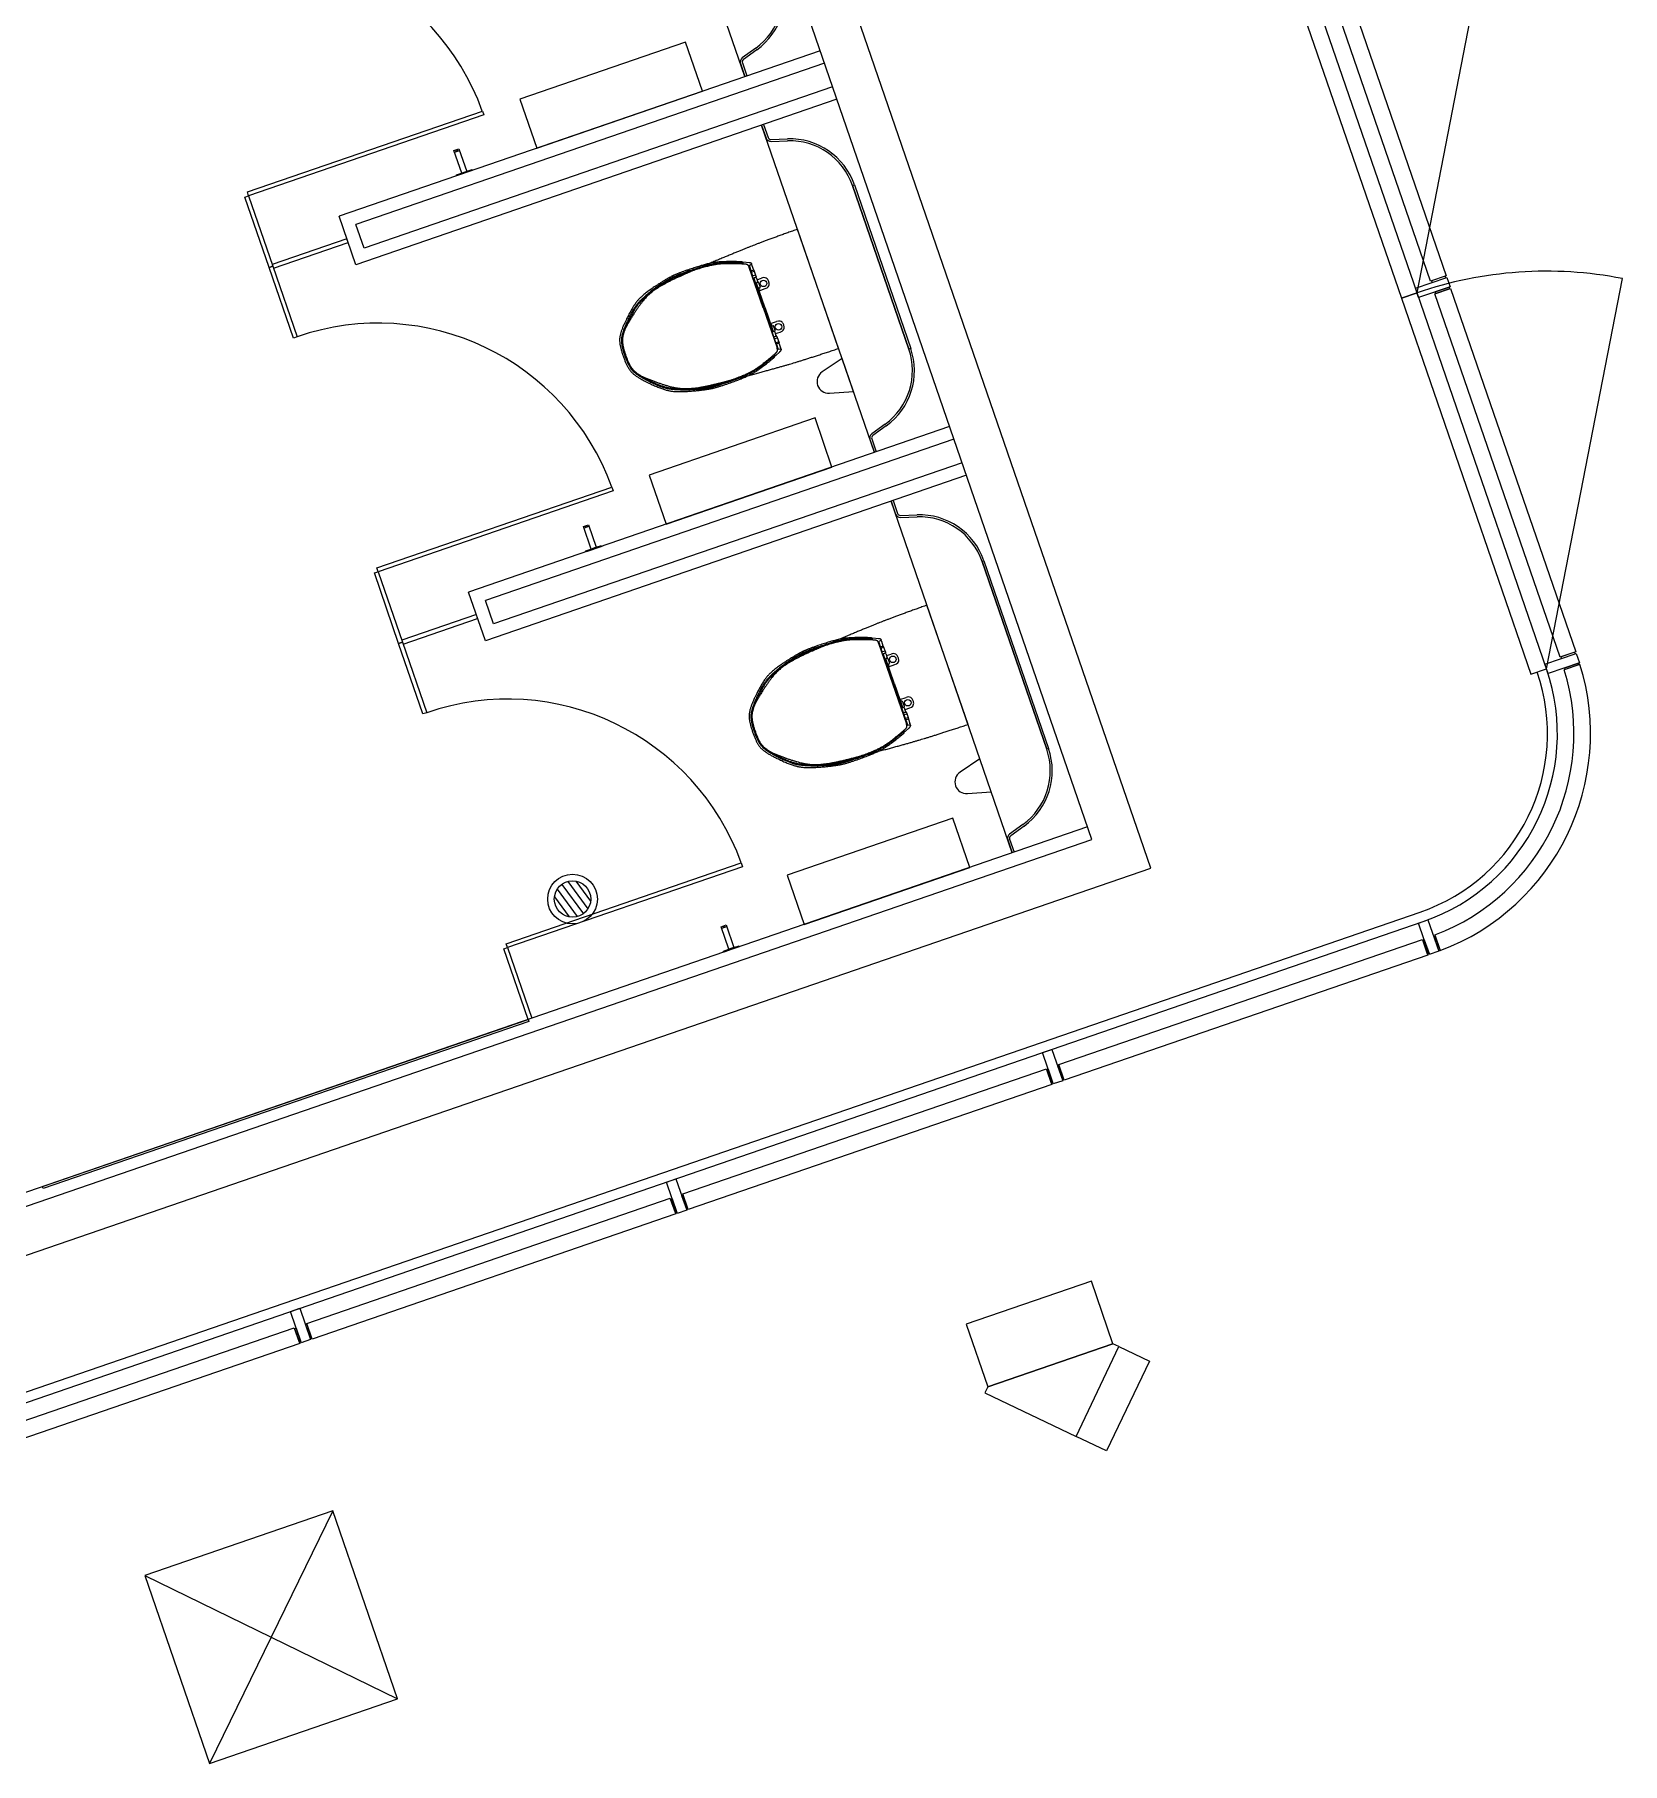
# Model space of a CAD drawing. Extents: x 809431 to 809707, y 818703 to 819368.
# Drawn here: x 809659.16 to 809663.95, y 818738.8 to 818744.02 of the extents above; entities that cross this region are included whole.
import ezdxf

# ---------------------------------------------------------------- set-up
doc = ezdxf.new("R2010")
doc.units = 0
for name, color, linetype in [('Floor Fin', 7, 'Continuous'), ('MAJ214__', 7, 'Continuous'), ('MAJ221__', 7, 'Continuous'), ('MAJ228__', 7, 'Continuous'), ('MAJ322__', 7, 'Continuous'), ('MAJ325__', 7, 'Continuous'), ('MAJ342__', 7, 'Continuous'), ('MAJ421__', 7, 'Continuous'), ('MAJ430_B', 7, 'Continuous'), ('MAJ740__', 7, 'Continuous')]:
    doc.layers.add(name, color=color, linetype=linetype)

msp = doc.modelspace()

# ---------------------------------------------------------------- linework, layer by layer
at = {"layer": 'Floor Fin'}
for p, q in [((809660.754, 818741.456), (809660.8194, 818741.3675)), ((809660.7723, 818741.4648), (809660.8332, 818741.3824)), ((809660.7964, 818741.4659), (809660.8413, 818741.4052)), ((809660.7321, 818741.4183), (809660.777, 818741.3576)), ((809660.7401, 818741.441), (809660.8011, 818741.3587))]:
    msp.add_line(p, q, dxfattribs=at)
for radius in [0.075, 0.055]:
    msp.add_circle((809660.7867, 818741.4117), radius, dxfattribs=at)
at = {"layer": 'MAJ214__'}
for points in [[(809662.4173, 818740.0695), (809662.3522, 818740.2586), (809661.9745, 818740.1285), (809662.0396, 818739.9394)], [(809662.4354, 818740.0609), (809662.4173, 818740.0695), (809662.0396, 818739.9394), (809662.031, 818739.9214), (809662.3063, 818739.7901)], [(809662.5275, 818740.017), (809662.3983, 818739.7462), (809662.3063, 818739.7901), (809662.4354, 818740.0609)]]:
    msp.add_lwpolyline(points, close=True, dxfattribs=at)
at = {"layer": 'MAJ221__'}
for p, q in [((809662.5314, 818741.5048), (809657.9214, 818754.8934)), ((809662.3535, 818741.5916), (809657.8346, 818754.7154)), ((809661.5469, 818743.9342), (809660.1333, 818743.4474)), ((809661.5713, 818743.8632), (809660.1578, 818743.3765)), ((809660.1578, 818743.3765), (809660.1333, 818743.4474)), ((809661.9376, 818742.7995), (809660.524, 818742.3128)), ((809661.962, 818742.7286), (809660.5484, 818742.2419)), ((809660.5484, 818742.2419), (809660.524, 818742.3128)), ((809657.4557, 818739.9052), (809662.3535, 818741.5916)), ((809657.3689, 818739.7272), (809662.5314, 818741.5048))]:
    msp.add_line(p, q, dxfattribs=at)
at = {"layer": 'MAJ228__'}
for p, q in [((809657.6708, 818739.4187), (809663.3439, 818741.3721)), ((809657.6806, 818739.3904), (809663.3537, 818741.3438))]:
    msp.add_line(p, q, dxfattribs=at)
for radius in [0.57, 0.6]:
    msp.add_arc((809663.1583, 818741.9111), radius, 289, 19, dxfattribs=at)
at = {"layer": 'MAJ322__'}
for p, q in [((809663.335, 818743.241), (809663.5639, 818744.419)), ((809663.7256, 818742.1064), (809663.9546, 818743.2844))]:
    msp.add_line(p, q, dxfattribs=at)
msp.add_arc((809663.7256, 818742.1064), 1.2, 79, 109, dxfattribs=at)
at = {"layer": 'MAJ325__'}
for points in [[(809663.335, 818743.241), (809662.9443, 818744.3757), (809662.897, 818744.3594), (809663.2877, 818743.2248)], [(809659.8094, 818743.5342), (809659.8055, 818743.5456), (809660.5147, 818743.7897), (809660.5186, 818743.7784)], [(809659.8713, 818743.3176), (809659.7981, 818743.5303), (809659.8094, 818743.5342), (809659.8827, 818743.3215)], [(809660.1058, 818743.4046), (809659.8807, 818743.3271), (809659.8846, 818743.3158), (809660.1097, 818743.3933)], [(809659.9446, 818743.1048), (809659.8713, 818743.3176), (809659.8827, 818743.3215), (809659.9559, 818743.1087)], [(809663.7256, 818742.1064), (809663.335, 818743.241), (809663.2877, 818743.2248), (809663.6784, 818742.0901)], [(809660.2001, 818742.3996), (809660.1962, 818742.4109), (809660.9054, 818742.6551), (809660.9093, 818742.6438)], [(809660.262, 818742.1829), (809660.1888, 818742.3957), (809660.2001, 818742.3996), (809660.2734, 818742.1868)], [(809660.4965, 818742.27), (809660.2714, 818742.1925), (809660.2753, 818742.1812), (809660.5004, 818742.2587)], [(809660.3353, 818741.9702), (809660.262, 818742.1829), (809660.2734, 818742.1868), (809660.3466, 818741.9741)], [(809660.5908, 818741.265), (809660.5869, 818741.2763), (809661.296, 818741.5205), (809661.2999, 818741.5091)], [(809660.6527, 818741.0483), (809660.5795, 818741.2611), (809660.5908, 818741.265), (809660.6641, 818741.0522)]]:
    msp.add_lwpolyline(points, close=True, dxfattribs=at)
for centre in [(809659.8094, 818743.5342), (809660.2001, 818742.3996), (809660.5908, 818741.265)]:
    msp.add_arc(centre, 0.75, 19.9167, 109, dxfattribs=at)
at = {"layer": 'MAJ342__'}
for p, q in [((809663.8264, 818742.12), (809663.7791, 818742.1037)), ((809663.3888, 818741.3033), (809663.405, 818741.256))]:
    msp.add_line(p, q, dxfattribs=at)
for points in [[(809663.0453, 818744.3893), (809663.423, 818743.2925), (809663.3757, 818743.2762), (809662.9981, 818744.373)], [(809663.4246, 818743.2878), (809663.4344, 818743.2594), (809663.3398, 818743.2269), (809663.3301, 818743.2552)], [(809663.4218, 818743.2868), (809663.4202, 818743.2915), (809663.3786, 818743.2772), (809663.3802, 818743.2725)], [(809663.436, 818743.2547), (809663.8137, 818742.1579), (809663.7664, 818742.1416), (809663.3887, 818743.2384)], [(809663.4316, 818743.2584), (809663.4332, 818743.2537), (809663.3916, 818743.2394), (809663.39, 818743.2441)], [(809663.8153, 818742.1532), (809663.8251, 818742.1248), (809663.7305, 818742.0922), (809663.7208, 818742.1206)], [(809663.8125, 818742.1522), (809663.8108, 818742.1569), (809663.7692, 818742.1426), (809663.7709, 818742.1379)], [(809663.8222, 818742.1238), (809663.8239, 818742.1191), (809663.7823, 818742.1048), (809663.7806, 818742.1095)], [(809663.4004, 818741.2541), (809663.372, 818741.2443), (809663.3395, 818741.3389), (809663.3679, 818741.3486)], [(809663.3994, 818741.2569), (809663.4042, 818741.2586), (809663.3898, 818741.3002), (809663.3851, 818741.2985)], [(809663.3673, 818741.2427), (809662.2705, 818740.865), (809662.2542, 818740.9123), (809663.351, 818741.29)], [(809663.3711, 818741.2472), (809663.3663, 818741.2455), (809663.352, 818741.2871), (809663.3567, 818741.2888)], [(809662.2658, 818740.8634), (809662.2374, 818740.8536), (809662.2049, 818740.9482), (809662.2332, 818740.958)], [(809662.2327, 818740.852), (809661.1359, 818740.4744), (809661.1196, 818740.5216), (809662.2164, 818740.8993)], [(809662.2364, 818740.8565), (809662.2317, 818740.8549), (809662.2174, 818740.8965), (809662.2221, 818740.8981)], [(809662.2648, 818740.8662), (809662.2695, 818740.8679), (809662.2552, 818740.9095), (809662.2505, 818740.9079)], [(809661.1312, 818740.4727), (809661.1028, 818740.463), (809661.0702, 818740.5575), (809661.0986, 818740.5673)], [(809661.1302, 818740.4756), (809661.1349, 818740.4772), (809661.1206, 818740.5188), (809661.1159, 818740.5172)], [(809661.0981, 818740.4613), (809660.0013, 818740.0837), (809659.985, 818740.131), (809661.0818, 818740.5086)], [(809661.1018, 818740.4658), (809661.0971, 818740.4642), (809661.0828, 818740.5058), (809661.0875, 818740.5074)], [(809659.9965, 818740.082), (809659.9682, 818740.0723), (809659.9356, 818740.1668), (809659.964, 818740.1766)], [(809659.9635, 818740.0707), (809658.8667, 818739.693), (809658.8504, 818739.7403), (809659.9472, 818740.1179)], [(809659.9672, 818740.0751), (809659.9625, 818740.0735), (809659.9481, 818740.1151), (809659.9529, 818740.1167)], [(809659.9956, 818740.0849), (809660.0003, 818740.0865), (809659.986, 818740.1281), (809659.9812, 818740.1265)]]:
    msp.add_lwpolyline(points, close=True, dxfattribs=at)
for radius, start, end in [(0.65, 290.7632, 17.2368), (0.7, 290.6372, 17.3628)]:
    msp.add_arc((809663.1583, 818741.9111), radius, start, end, dxfattribs=at)
at = {"layer": 'MAJ421__'}
for p, q in [((809661.5339, 818743.972), (809660.0825, 818743.4722)), ((809661.3393, 818743.9794), (809661.2988, 818743.95)), ((809661.3428, 818743.9746), (809661.3023, 818743.9452)), ((809661.2935, 818743.933), (809661.3069, 818743.8938)), ((809661.2991, 818743.935), (809661.3126, 818743.8958)), ((809661.5843, 818743.8254), (809660.133, 818743.3257)), ((809661.3574, 818743.7473), (809661.3709, 818743.7081)), ((809661.3631, 818743.7492), (809661.3766, 818743.7101)), ((809661.3854, 818743.704), (809661.4354, 818743.7058)), ((809661.3856, 818743.698), (809661.4356, 818743.6998)), ((809661.6317, 818743.565), (809661.8015, 818743.0717)), ((809661.6374, 818743.567), (809661.8072, 818743.0737)), ((809660.133, 818743.3257), (809660.0825, 818743.4722)), ((809661.9245, 818742.8374), (809660.4732, 818742.3376)), ((809661.73, 818742.8448), (809661.6895, 818742.8154)), ((809661.7335, 818742.84), (809661.693, 818742.8105)), ((809661.6841, 818742.7984), (809661.6976, 818742.7592)), ((809661.6898, 818742.8003), (809661.7033, 818742.7612)), ((809661.975, 818742.6908), (809660.5236, 818742.1911)), ((809661.7481, 818742.6127), (809661.7616, 818742.5735)), ((809661.7538, 818742.6146), (809661.7672, 818742.5755)), ((809661.7761, 818742.5694), (809661.8261, 818742.5711)), ((809661.7763, 818742.5634), (809661.8263, 818742.5651)), ((809662.0224, 818742.4304), (809662.2175, 818741.8638)), ((809662.028, 818742.4323), (809662.2231, 818741.8658)), ((809660.5236, 818742.1911), (809660.4732, 818742.3376)), ((809662.3405, 818741.6295), (809657.4427, 818739.943)), ((809662.1459, 818741.6369), (809662.1054, 818741.6075)), ((809662.1494, 818741.6321), (809662.1089, 818741.6026)), ((809662.1, 818741.5905), (809662.1135, 818741.5513)), ((809662.1057, 818741.5924), (809662.1192, 818741.5533))]:
    msp.add_line(p, q, dxfattribs=at)
for centre, radius, start, end in [((809661.2218, 818744.1412), 0.2, 306, 19), ((809661.2218, 818744.1412), 0.206, 306, 19), ((809661.3076, 818743.9379), 0.015, 126, 199), ((809661.3076, 818743.9379), 0.009, 126, 199), ((809661.3851, 818743.713), 0.015, 199, 272), ((809661.3851, 818743.713), 0.009, 199, 272), ((809661.4426, 818743.4999), 0.206, 19, 92), ((809661.4426, 818743.4999), 0.2, 19, 92), ((809661.6124, 818743.0066), 0.2, 306, 19), ((809661.6124, 818743.0066), 0.206, 306, 19), ((809661.6983, 818742.8033), 0.015, 126, 199), ((809661.6983, 818742.8033), 0.009, 126, 199), ((809661.7757, 818742.5784), 0.015, 199, 272), ((809661.7757, 818742.5784), 0.009, 199, 272), ((809661.8333, 818742.3653), 0.206, 19, 92), ((809661.8333, 818742.3653), 0.2, 19, 92), ((809662.0283, 818741.7987), 0.2, 306, 19), ((809662.0283, 818741.7987), 0.206, 306, 19), ((809662.1142, 818741.5954), 0.015, 126, 199), ((809662.1142, 818741.5954), 0.009, 126, 199)]:
    msp.add_arc(centre, radius, start, end, dxfattribs=at)
at = {"layer": 'MAJ430_B'}
for p, q in [((809660.0633, 818739.5656), (809659.6913, 818738.803)), ((809659.496, 818739.3703), (809660.2586, 818738.9983))]:
    msp.add_line(p, q, dxfattribs=at)
msp.add_lwpolyline([(809659.6913, 818738.803), (809660.2586, 818738.9983), (809660.0633, 818739.5656), (809659.496, 818739.3703)], close=True, dxfattribs=at)
at = {"layer": 'MAJ740__'}
for p, q in [((809661.3069, 818743.8938), (809660.7461, 818745.5225)), ((809661.6976, 818742.7592), (809661.3574, 818743.7473)), ((809660.4303, 818743.666), (809660.4455, 818743.6712)), ((809661.5895, 818743.0733), (809661.4655, 818743.4332)), ((809661.3195, 818743.3319), (809661.3024, 818743.3333)), ((809661.3274, 818743.3279), (809661.3201, 818743.3231)), ((809661.3621, 818743.196), (809661.3201, 818743.3177)), ((809661.3256, 818743.3079), (809661.3212, 818743.3207)), ((809661.3336, 818743.3096), (809661.3269, 818743.3073)), ((809661.3303, 818743.2928), (809661.3271, 818743.3021)), ((809661.3349, 818743.3058), (809661.3277, 818743.3034)), ((809661.3336, 818743.3096), (809661.3289, 818743.3232)), ((809661.3387, 818743.2946), (809661.3316, 818743.2921)), ((809661.3398, 818743.288), (809661.3333, 818743.2857)), ((809661.3334, 818743.2854), (809661.3639, 818743.1966)), ((809661.3407, 818743.289), (809661.334, 818743.2867)), ((809661.3413, 818743.2903), (809661.3348, 818743.309)), ((809661.3411, 818743.2874), (809661.3456, 818743.2743)), ((809661.3433, 818743.2808), (809661.3574, 818743.2857)), ((809661.3415, 818743.2713), (809661.3466, 818743.273)), ((809661.3667, 818743.1979), (809661.3416, 818743.2708)), ((809661.345, 818743.273), (809661.3422, 818743.2721)), ((809661.3469, 818743.2554), (809661.352, 818743.2572)), ((809661.3478, 818743.2724), (809661.3527, 818743.2584)), ((809661.3504, 818743.2529), (809661.348, 818743.2521)), ((809661.3494, 818743.2525), (809661.3483, 818743.2559)), ((809661.3502, 818743.2518), (809661.3483, 818743.2511)), ((809661.3496, 818743.2474), (809661.3683, 818743.2539)), ((809661.3504, 818743.2529), (809661.3505, 818743.2524)), ((809661.3619, 818743.1965), (809661.4038, 818743.0748)), ((809661.3943, 818743.1084), (809661.3637, 818743.1972)), ((809661.3667, 818743.1979), (809661.3918, 818743.1249)), ((809661.3837, 818743.1483), (809661.4025, 818743.1548)), ((809661.3869, 818743.1453), (809661.385, 818743.1446)), ((809661.3877, 818743.1445), (809661.3853, 818743.1437)), ((809661.3865, 818743.1404), (809661.3916, 818743.1421)), ((809661.3868, 818743.1442), (809661.3879, 818743.1409)), ((809661.3877, 818743.1445), (809661.3875, 818743.145)), ((809661.3921, 818743.1245), (809661.3971, 818743.1263)), ((809661.3977, 818743.1275), (809661.3929, 818743.1415)), ((809661.3958, 818743.1253), (809661.393, 818743.1243)), ((809661.4016, 818743.1116), (809661.3971, 818743.1247)), ((809661.3994, 818743.1181), (809661.4134, 818743.123)), ((809661.401, 818743.1103), (809661.3944, 818743.1081)), ((809661.4023, 818743.11), (809661.3956, 818743.1077)), ((809661.3964, 818743.1007), (809661.3996, 818743.0914)), ((809661.4042, 818743.1044), (809661.397, 818743.102)), ((809661.4081, 818743.0932), (809661.4009, 818743.0907)), ((809661.402, 818743.0859), (809661.4065, 818743.0731)), ((809661.4094, 818743.0895), (809661.4027, 818743.0872)), ((809661.4035, 818743.1094), (809661.41, 818743.0907)), ((809661.4158, 818743.0712), (809661.4071, 818743.0706)), ((809661.4094, 818743.0895), (809661.4141, 818743.0758)), ((809661.412, 818743.0632), (809661.3994, 818743.0515)), ((809661.6, 818743.0429), (809661.5399, 818743.0026)), ((809661.6341, 818742.9436), (809661.6, 818743.0429)), ((809661.562, 818742.9384), (809661.6341, 818742.9436)), ((809662.1135, 818741.5513), (809661.7481, 818742.6127)), ((809660.821, 818742.5314), (809660.8362, 818742.5366)), ((809661.9802, 818741.9386), (809661.8562, 818742.2986)), ((809661.7102, 818742.1973), (809661.6931, 818742.1987)), ((809661.7181, 818742.1932), (809661.7108, 818742.1885)), ((809661.7527, 818742.0614), (809661.7108, 818742.183)), ((809661.7163, 818742.1733), (809661.7119, 818742.1861)), ((809661.7242, 818742.175), (809661.7196, 818742.1886)), ((809661.7242, 818742.175), (809661.7175, 818742.1726)), ((809661.721, 818742.1581), (809661.7178, 818742.1675)), ((809661.7255, 818742.1712), (809661.7184, 818742.1687)), ((809661.7294, 818742.16), (809661.7222, 818742.1575)), ((809661.7305, 818742.1534), (809661.7239, 818742.1511)), ((809661.724, 818742.1508), (809661.7546, 818742.062)), ((809661.7313, 818742.1544), (809661.7247, 818742.1521)), ((809661.7319, 818742.1556), (809661.7255, 818742.1743)), ((809661.7318, 818742.1527), (809661.7363, 818742.1397)), ((809661.7322, 818742.1367), (809661.7372, 818742.1384)), ((809661.7573, 818742.0633), (809661.7322, 818742.1362)), ((809661.7357, 818742.1384), (809661.7329, 818742.1374)), ((809661.734, 818742.1462), (809661.7481, 818742.151)), ((809661.7385, 818742.1378), (809661.7433, 818742.1238)), ((809661.7376, 818742.1208), (809661.7427, 818742.1225)), ((809661.7411, 818742.1182), (809661.7387, 818742.1174)), ((809661.7401, 818742.1179), (809661.739, 818742.1212)), ((809661.7409, 818742.1172), (809661.739, 818742.1165)), ((809661.7403, 818742.1128), (809661.759, 818742.1193)), ((809661.7411, 818742.1182), (809661.7412, 818742.1178)), ((809661.7526, 818742.0619), (809661.7944, 818741.9402)), ((809661.785, 818741.9737), (809661.7544, 818742.0625)), ((809661.7573, 818742.0633), (809661.7825, 818741.9903)), ((809661.7744, 818742.0137), (809661.7931, 818742.0201)), ((809661.7776, 818742.0107), (809661.7757, 818742.01)), ((809661.7784, 818742.0099), (809661.776, 818742.0091)), ((809661.7771, 818742.0057), (809661.7823, 818742.0075)), ((809661.7774, 818742.0096), (809661.7786, 818742.0062)), ((809661.7784, 818742.0099), (809661.7782, 818742.0103)), ((809661.7827, 818741.9899), (809661.7878, 818741.9916)), ((809661.7884, 818741.9929), (809661.7836, 818742.0069)), ((809661.7865, 818741.9907), (809661.7837, 818741.9897)), ((809661.7917, 818741.9757), (809661.7851, 818741.9735)), ((809661.793, 818741.9754), (809661.7863, 818741.9731)), ((809661.7923, 818741.977), (809661.7878, 818741.9901)), ((809661.79, 818741.9835), (809661.8041, 818741.9884)), ((809661.7942, 818741.9748), (809661.8006, 818741.9561)), ((809661.7871, 818741.9661), (809661.7903, 818741.9567)), ((809661.7949, 818741.9698), (809661.7877, 818741.9673)), ((809661.8027, 818741.9285), (809661.7901, 818741.9169)), ((809661.7988, 818741.9586), (809661.7916, 818741.9561)), ((809661.7927, 818741.9513), (809661.7971, 818741.9385)), ((809661.8, 818741.9548), (809661.7933, 818741.9525)), ((809661.8064, 818741.9366), (809661.7978, 818741.9359)), ((809661.8, 818741.9548), (809661.8047, 818741.9412)), ((809662.016, 818741.8345), (809661.956, 818741.7942)), ((809662.0502, 818741.7352), (809662.016, 818741.8345)), ((809661.9781, 818741.73), (809662.0502, 818741.7352)), ((809661.2369, 818741.3235), (809661.2521, 818741.3287))]:
    msp.add_line(p, q, dxfattribs=at)
for points in [[(809660.6275, 818743.8259), (809660.6786, 818743.6775), (809661.1788, 818743.8497), (809661.1277, 818743.9982)], [(809660.4371, 818743.5943), (809660.4361, 818743.5972), (809660.4522, 818743.6027), (809660.4287, 818743.6708), (809660.4438, 818743.676), (809660.4673, 818743.6079), (809660.4834, 818743.6134), (809660.4843, 818743.6106)], [(809660.4438, 818743.676), (809660.4673, 818743.6079), (809660.4522, 818743.6027), (809660.4287, 818743.6708)], [(809660.436, 818743.668), (809660.4344, 818743.6727), (809660.4382, 818743.674), (809660.4398, 818743.6693)], [(809660.4371, 818743.5943), (809660.4361, 818743.5972), (809660.4834, 818743.6134), (809660.4843, 818743.6106)], [(809661.8015, 818743.0717), (809661.6317, 818743.565), (809661.6374, 818743.567), (809661.8072, 818743.0737)], [(809661.0182, 818742.6913), (809661.0693, 818742.5429), (809661.5695, 818742.7151), (809661.5184, 818742.8635)], [(809660.8277, 818742.4597), (809660.8268, 818742.4625), (809660.8428, 818742.4681), (809660.8194, 818742.5361), (809660.8345, 818742.5414), (809660.858, 818742.4733), (809660.874, 818742.4788), (809660.875, 818742.476)], [(809660.8345, 818742.5414), (809660.858, 818742.4733), (809660.8428, 818742.4681), (809660.8194, 818742.5361)], [(809660.8267, 818742.5334), (809660.8251, 818742.5381), (809660.8289, 818742.5394), (809660.8305, 818742.5347)], [(809660.8277, 818742.4597), (809660.8268, 818742.4625), (809660.874, 818742.4788), (809660.875, 818742.476)], [(809662.2174, 818741.8638), (809662.0224, 818742.4304), (809662.028, 818742.4323), (809662.2231, 818741.8658)], [(809661.4341, 818741.4834), (809661.4852, 818741.335), (809661.9854, 818741.5072), (809661.9343, 818741.6556)], [(809661.2437, 818741.2518), (809661.2427, 818741.2546), (809661.2588, 818741.2602), (809661.2353, 818741.3282), (809661.2504, 818741.3335), (809661.2739, 818741.2654), (809661.29, 818741.2709), (809661.2909, 818741.2681)], [(809661.2504, 818741.3335), (809661.2739, 818741.2654), (809661.2588, 818741.2602), (809661.2353, 818741.3282)], [(809661.2426, 818741.3255), (809661.241, 818741.3302), (809661.2448, 818741.3315), (809661.2464, 818741.3268)], [(809661.2437, 818741.2518), (809661.2427, 818741.2546), (809661.29, 818741.2709), (809661.2909, 818741.2681)], [(809660.6547, 818741.0426), (809659.1891, 818740.538), (809659.1872, 818740.5437), (809660.6527, 818741.0483)]]:
    msp.add_lwpolyline(points, close=True, dxfattribs=at)
for centre in [(809661.3629, 818743.2698), (809661.4079, 818743.1389), (809661.7535, 818742.1351), (809661.7986, 818742.0042)]:
    msp.add_circle(centre, 0.00989, dxfattribs=at)
for centre in [(809661.5595, 818742.9734), (809661.9756, 818741.765)]:
    msp.add_arc(centre, 0.0351, 123.8617, 274.1385, dxfattribs=at)
for points, degree in [([(809661.4655, 818743.4332), (809661.3732, 818743.4003), (809661.2819, 818743.3645), (809661.1916, 818743.3261)], 2), ([(809661.2947, 818743.335), (809661.2409, 818743.3367), (809661.1872, 818743.3285), (809661.1363, 818743.311)], 2), ([(809661.298, 818743.331), (809661.2439, 818743.333), (809661.1898, 818743.3249), (809661.1386, 818743.3073)], 2), ([(809661.307, 818743.3276), (809661.2502, 818743.3309), (809661.1933, 818743.323), (809661.1396, 818743.3045)], 2), ([(809661.3008, 818743.3318), (809661.2994, 818743.3338), (809661.2971, 818743.335), (809661.2947, 818743.335)], 2), ([(809661.298, 818743.331), (809661.2998, 818743.331), (809661.3014, 818743.3319), (809661.3024, 818743.3333)], 2), ([(809661.3273, 818743.3296), (809661.3249, 818743.3309), (809661.3222, 818743.3317), (809661.3195, 818743.3319)], 2), ([(809661.3274, 818743.3279), (809661.3279, 818743.3282), (809661.328, 818743.3288), (809661.3277, 818743.3292), (809661.3276, 818743.3294), (809661.3275, 818743.3295), (809661.3273, 818743.3296)], 3), ([(809661.1111, 818743.291), (809661.046, 818743.2619), (809660.9916, 818743.2131), (809660.9557, 818743.1514)], 2), ([(809661.1386, 818743.3073), (809661.1007, 818743.2942), (809661.0648, 818743.2758), (809661.0321, 818743.2526)], 2), ([(809661.1396, 818743.3045), (809661.1019, 818743.2915), (809661.0663, 818743.2732), (809661.0338, 818743.2502)], 2), ([(809661.1363, 818743.311), (809661.1051, 818743.3002), (809661.0752, 818743.2859), (809661.0474, 818743.2682)], 2), ([(809661.1916, 818743.3261), (809661.1647, 818743.3147), (809661.1379, 818743.303), (809661.1111, 818743.291)], 2), ([(809661.3201, 818743.3177), (809661.3182, 818743.3234), (809661.313, 818743.3273), (809661.307, 818743.3276)], 2), ([(809661.3212, 818743.3207), (809661.3209, 818743.3215), (809661.3206, 818743.3223), (809661.3201, 818743.3231)], 2), ([(809661.3256, 818743.3079), (809661.3258, 818743.3074), (809661.3263, 818743.3071), (809661.3269, 818743.3073)], 2), ([(809661.3289, 818743.3232), (809661.3284, 818743.3247), (809661.3277, 818743.3262), (809661.3269, 818743.3275)], 2), ([(809661.3277, 818743.3034), (809661.3272, 818743.3032), (809661.3269, 818743.3026), (809661.3271, 818743.3021), (809661.3271, 818743.3021), (809661.3271, 818743.3021), (809661.3271, 818743.3021)], 3), ([(809661.3303, 818743.2928), (809661.3305, 818743.2922), (809661.331, 818743.292), (809661.3316, 818743.2921)], 2), ([(809661.334, 818743.2867), (809661.3335, 818743.2865), (809661.3332, 818743.286), (809661.3334, 818743.2854)], 2), ([(809661.3348, 818743.309), (809661.3346, 818743.3095), (809661.3341, 818743.3098), (809661.3336, 818743.3096)], 2), ([(809661.3349, 818743.3058), (809661.3354, 818743.306), (809661.3356, 818743.3066), (809661.3355, 818743.3071)], 2), ([(809661.34, 818743.294), (809661.3398, 818743.2945), (809661.3392, 818743.2948), (809661.3387, 818743.2946)], 2), ([(809661.3411, 818743.2874), (809661.3409, 818743.2879), (809661.3403, 818743.2882), (809661.3398, 818743.288)], 2), ([(809661.3407, 818743.289), (809661.3412, 818743.2892), (809661.3414, 818743.2897), (809661.3413, 818743.2903)], 2), ([(809661.3683, 818743.2539), (809661.3771, 818743.2569), (809661.3818, 818743.2665), (809661.3788, 818743.2752), (809661.3757, 818743.284), (809661.3662, 818743.2887), (809661.3574, 818743.2857)], 3), ([(809661.0474, 818743.2682), (809661.0025, 818743.2399), (809660.9668, 818743.1992), (809660.9444, 818743.1511)], 2), ([(809661.0321, 818743.2526), (809660.9959, 818743.225), (809660.9672, 818743.1889), (809660.9485, 818743.1474)], 2), ([(809661.0339, 818743.2502), (809660.9981, 818743.223), (809660.9697, 818743.1872), (809660.9512, 818743.1462)], 2), ([(809661.3422, 818743.2721), (809661.3417, 818743.2719), (809661.3414, 818743.2713), (809661.3416, 818743.2708)], 2), ([(809661.345, 818743.273), (809661.3455, 818743.2732), (809661.3458, 818743.2738), (809661.3456, 818743.2743)], 2), ([(809661.3478, 818743.2724), (809661.3476, 818743.273), (809661.3471, 818743.2732), (809661.3466, 818743.273)], 2), ([(809661.3502, 818743.2518), (809661.3505, 818743.2519), (809661.3506, 818743.2521), (809661.3505, 818743.2524)], 2), ([(809661.352, 818743.2572), (809661.3526, 818743.2573), (809661.3528, 818743.2579), (809661.3527, 818743.2584)], 2), ([(809660.9444, 818743.1511), (809660.9297, 818743.1196), (809660.9279, 818743.0836), (809660.9394, 818743.0508)], 2), ([(809660.9485, 818743.1474), (809660.935, 818743.1173), (809660.9334, 818743.0832), (809660.9442, 818743.0521)], 2), ([(809660.9557, 818743.1514), (809660.9383, 818743.1216), (809660.9347, 818743.0857), (809660.946, 818743.053)], 2), ([(809660.9512, 818743.1462), (809660.938, 818743.1168), (809660.9365, 818743.0835), (809660.947, 818743.053)], 2), ([(809661.3875, 818743.145), (809661.3874, 818743.1452), (809661.3872, 818743.1454), (809661.3869, 818743.1453)], 2), ([(809661.3929, 818743.1415), (809661.3927, 818743.1421), (809661.3922, 818743.1423), (809661.3916, 818743.1421)], 2), ([(809661.3918, 818743.1249), (809661.392, 818743.1244), (809661.3925, 818743.1241), (809661.393, 818743.1243)], 2), ([(809661.3971, 818743.1247), (809661.3969, 818743.1252), (809661.3964, 818743.1255), (809661.3958, 818743.1253)], 2), ([(809661.3971, 818743.1263), (809661.3976, 818743.1264), (809661.3979, 818743.127), (809661.3977, 818743.1275)], 2), ([(809661.4134, 818743.123), (809661.4222, 818743.126), (809661.4268, 818743.1356), (809661.4238, 818743.1443), (809661.4208, 818743.1531), (809661.4112, 818743.1578), (809661.4025, 818743.1548)], 3), ([(809661.3077, 818742.989), (809661.4024, 818743.0143), (809661.4964, 818743.0424), (809661.5895, 818743.0733)], 2), ([(809661.3943, 818743.1084), (809661.3945, 818743.1078), (809661.3951, 818743.1076), (809661.3956, 818743.1077)], 2), ([(809661.397, 818743.102), (809661.3965, 818743.1018), (809661.3962, 818743.1012), (809661.3964, 818743.1007)], 2), ([(809661.3995, 818743.0588), (809661.404, 818743.0628), (809661.4057, 818743.0691), (809661.4038, 818743.0748)], 2), ([(809661.3996, 818743.0914), (809661.3998, 818743.0908), (809661.4004, 818743.0906), (809661.4009, 818743.0907), (809661.4009, 818743.0907), (809661.4009, 818743.0907), (809661.4009, 818743.0907)], 3), ([(809661.401, 818743.1103), (809661.4015, 818743.1105), (809661.4018, 818743.1111), (809661.4016, 818743.1116)], 2), ([(809661.4027, 818743.0872), (809661.4021, 818743.087), (809661.4019, 818743.0864), (809661.402, 818743.0859)], 2), ([(809661.4035, 818743.1094), (809661.4034, 818743.1099), (809661.4028, 818743.1102), (809661.4023, 818743.11)], 2), ([(809661.4042, 818743.1044), (809661.4047, 818743.1046), (809661.405, 818743.1052), (809661.4048, 818743.1057)], 2), ([(809661.4071, 818743.0706), (809661.407, 818743.0714), (809661.4068, 818743.0723), (809661.4065, 818743.0731)], 2), ([(809661.4093, 818743.0926), (809661.4091, 818743.0931), (809661.4086, 818743.0934), (809661.4081, 818743.0932)], 2), ([(809661.4094, 818743.0895), (809661.4099, 818743.0896), (809661.4101, 818743.0902), (809661.41, 818743.0907)], 2), ([(809661.412, 818743.0632), (809661.4141, 818743.065), (809661.4157, 818743.0673), (809661.4168, 818743.0699)], 2), ([(809661.4151, 818743.0712), (809661.415, 818743.0728), (809661.4146, 818743.0743), (809661.4141, 818743.0758)], 2), ([(809661.4168, 818743.0699), (809661.417, 818743.0704), (809661.4168, 818743.071), (809661.4163, 818743.0712), (809661.4161, 818743.0712), (809661.4159, 818743.0713), (809661.4158, 818743.0712)], 3), ([(809660.9394, 818743.0508), (809660.9506, 818743.0178), (809660.9741, 818742.9906), (809661.0051, 818742.9748)], 2), ([(809660.944, 818743.0526), (809660.9547, 818743.0215), (809660.9769, 818742.9956), (809661.0061, 818742.9802)], 2), ([(809660.946, 818743.053), (809660.9572, 818743.0204), (809660.9821, 818742.9942), (809661.0142, 818742.9814)], 2), ([(809660.9468, 818743.0536), (809660.9573, 818743.0231), (809660.979, 818742.9978), (809661.0074, 818742.9828)], 2), ([(809661.2533, 818742.974), (809661.3071, 818742.9926), (809661.3568, 818743.0214), (809661.3995, 818743.0588)], 2), ([(809661.2543, 818742.9712), (809661.3055, 818742.9889), (809661.3531, 818743.0158), (809661.3945, 818743.0507)], 2), ([(809661.2548, 818742.9669), (809661.3057, 818742.9844), (809661.353, 818743.0111), (809661.3944, 818743.0455)], 2), ([(809661.3944, 818743.0455), (809661.3963, 818743.047), (809661.3973, 818743.0494), (809661.3972, 818743.0518)], 2), ([(809661.3994, 818743.0515), (809661.3978, 818743.0521), (809661.3959, 818743.0518), (809661.3945, 818743.0507)], 2), ([(809661.0051, 818742.9748), (809661.0524, 818742.9506), (809661.1056, 818742.9406), (809661.1584, 818742.9458)], 2), ([(809661.0061, 818742.9802), (809661.0463, 818742.959), (809661.0912, 818742.9482), (809661.1367, 818742.9488)], 2), ([(809661.0074, 818742.9828), (809661.0473, 818742.9618), (809661.0917, 818742.9512), (809661.1367, 818742.9517)], 2), ([(809661.0142, 818742.9814), (809661.0805, 818742.955), (809661.1534, 818742.95), (809661.2227, 818742.9672)], 2), ([(809661.1366, 818742.9517), (809661.1764, 818742.9536), (809661.2157, 818742.9611), (809661.2533, 818742.9741)], 2), ([(809661.1367, 818742.9488), (809661.1768, 818742.9506), (809661.2164, 818742.9582), (809661.2543, 818742.9713)], 2), ([(809661.1584, 818742.9458), (809661.1912, 818742.9491), (809661.2236, 818742.9562), (809661.2548, 818742.9669)], 2), ([(809661.2227, 818742.9672), (809661.2511, 818742.9742), (809661.2794, 818742.9815), (809661.3077, 818742.989)], 2), ([(809661.8562, 818742.2986), (809661.7639, 818742.2656), (809661.6725, 818742.2299), (809661.5823, 818742.1915)], 2), ([(809661.5823, 818742.1915), (809661.5554, 818742.18), (809661.5286, 818742.1683), (809661.5018, 818742.1564)], 2), ([(809661.6853, 818742.2004), (809661.6316, 818742.202), (809661.5779, 818742.1939), (809661.527, 818742.1764)], 2), ([(809661.6887, 818742.1964), (809661.6345, 818742.1983), (809661.5805, 818742.1903), (809661.5293, 818742.1727)], 2), ([(809661.6976, 818742.193), (809661.6409, 818742.1962), (809661.584, 818742.1884), (809661.5302, 818742.1699)], 2), ([(809661.6915, 818742.1972), (809661.6901, 818742.1991), (809661.6878, 818742.2003), (809661.6853, 818742.2004)], 2), ([(809661.6887, 818742.1964), (809661.6905, 818742.1964), (809661.6921, 818742.1972), (809661.6931, 818742.1987)], 2), ([(809661.7108, 818742.183), (809661.7089, 818742.1887), (809661.7037, 818742.1927), (809661.6976, 818742.193)], 2), ([(809661.718, 818742.195), (809661.7156, 818742.1963), (809661.7129, 818742.1971), (809661.7102, 818742.1973)], 2), ([(809661.7119, 818742.1861), (809661.7116, 818742.1869), (809661.7112, 818742.1877), (809661.7108, 818742.1885)], 2), ([(809661.7196, 818742.1886), (809661.7191, 818742.1901), (809661.7184, 818742.1916), (809661.7176, 818742.1929)], 2), ([(809661.7181, 818742.1932), (809661.7185, 818742.1935), (809661.7187, 818742.1941), (809661.7184, 818742.1946), (809661.7183, 818742.1948), (809661.7182, 818742.1949), (809661.718, 818742.195)], 3), ([(809661.438, 818742.1336), (809661.3932, 818742.1052), (809661.3575, 818742.0646), (809661.3351, 818742.0165)], 2), ([(809661.5018, 818742.1564), (809661.4367, 818742.1273), (809661.3823, 818742.0784), (809661.3463, 818742.0168)], 2), ([(809661.5293, 818742.1727), (809661.4914, 818742.1596), (809661.4555, 818742.1412), (809661.4228, 818742.118)], 2), ([(809661.5303, 818742.1698), (809661.4926, 818742.1569), (809661.457, 818742.1386), (809661.4245, 818742.1156)], 2), ([(809661.527, 818742.1764), (809661.4958, 818742.1656), (809661.4659, 818742.1513), (809661.438, 818742.1336)], 2), ([(809661.7163, 818742.1733), (809661.7165, 818742.1727), (809661.717, 818742.1725), (809661.7175, 818742.1726)], 2), ([(809661.7184, 818742.1687), (809661.7179, 818742.1686), (809661.7176, 818742.168), (809661.7178, 818742.1675), (809661.7178, 818742.1675), (809661.7178, 818742.1675), (809661.7178, 818742.1675)], 3), ([(809661.721, 818742.1581), (809661.7212, 818742.1576), (809661.7217, 818742.1573), (809661.7222, 818742.1575)], 2), ([(809661.7247, 818742.1521), (809661.7241, 818742.1519), (809661.7239, 818742.1513), (809661.724, 818742.1508)], 2), ([(809661.7255, 818742.1743), (809661.7253, 818742.1749), (809661.7248, 818742.1751), (809661.7242, 818742.175)], 2), ([(809661.7255, 818742.1712), (809661.7261, 818742.1714), (809661.7263, 818742.172), (809661.7261, 818742.1725)], 2), ([(809661.7307, 818742.1594), (809661.7305, 818742.1599), (809661.7299, 818742.1602), (809661.7294, 818742.16)], 2), ([(809661.7318, 818742.1527), (809661.7316, 818742.1533), (809661.731, 818742.1535), (809661.7305, 818742.1534)], 2), ([(809661.7313, 818742.1544), (809661.7318, 818742.1546), (809661.7321, 818742.1551), (809661.7319, 818742.1556)], 2), ([(809661.7329, 818742.1374), (809661.7323, 818742.1373), (809661.7321, 818742.1367), (809661.7322, 818742.1362)], 2), ([(809661.7357, 818742.1384), (809661.7362, 818742.1386), (809661.7364, 818742.1391), (809661.7363, 818742.1397)], 2), ([(809661.7385, 818742.1378), (809661.7383, 818742.1383), (809661.7378, 818742.1386), (809661.7372, 818742.1384)], 2), ([(809661.759, 818742.1193), (809661.7678, 818742.1223), (809661.7725, 818742.1318), (809661.7694, 818742.1406), (809661.7664, 818742.1494), (809661.7568, 818742.1541), (809661.7481, 818742.151)], 3), ([(809661.4228, 818742.118), (809661.3866, 818742.0904), (809661.3578, 818742.0543), (809661.3392, 818742.0128)], 2), ([(809661.4246, 818742.1156), (809661.3888, 818742.0884), (809661.3603, 818742.0526), (809661.3419, 818742.0116)], 2), ([(809661.7409, 818742.1172), (809661.7412, 818742.1172), (809661.7413, 818742.1175), (809661.7412, 818742.1178)], 2), ([(809661.7427, 818742.1225), (809661.7432, 818742.1227), (809661.7435, 818742.1233), (809661.7433, 818742.1238)], 2), ([(809661.3351, 818742.0165), (809661.3204, 818741.9849), (809661.3186, 818741.9489), (809661.3301, 818741.9161)], 2), ([(809661.3392, 818742.0128), (809661.3257, 818741.9827), (809661.3241, 818741.9486), (809661.3348, 818741.9175)], 2), ([(809661.3463, 818742.0168), (809661.3289, 818741.987), (809661.3254, 818741.951), (809661.3366, 818741.9184)], 2), ([(809661.3419, 818742.0116), (809661.3287, 818741.9822), (809661.3272, 818741.9489), (809661.3376, 818741.9184)], 2), ([(809661.7782, 818742.0103), (809661.7781, 818742.0106), (809661.7778, 818742.0107), (809661.7776, 818742.0107)], 2), ([(809661.7836, 818742.0069), (809661.7834, 818742.0074), (809661.7828, 818742.0077), (809661.7823, 818742.0075)], 2), ([(809661.7825, 818741.9903), (809661.7826, 818741.9898), (809661.7832, 818741.9895), (809661.7837, 818741.9897)], 2), ([(809661.785, 818741.9737), (809661.7852, 818741.9732), (809661.7858, 818741.9729), (809661.7863, 818741.9731)], 2), ([(809661.7878, 818741.9901), (809661.7876, 818741.9906), (809661.787, 818741.9908), (809661.7865, 818741.9907)], 2), ([(809661.7878, 818741.9916), (809661.7883, 818741.9918), (809661.7886, 818741.9924), (809661.7884, 818741.9929)], 2), ([(809661.7917, 818741.9757), (809661.7922, 818741.9759), (809661.7925, 818741.9765), (809661.7923, 818741.977)], 2), ([(809661.7942, 818741.9748), (809661.794, 818741.9753), (809661.7935, 818741.9756), (809661.793, 818741.9754)], 2), ([(809661.8041, 818741.9884), (809661.8129, 818741.9914), (809661.8175, 818742.0009), (809661.8145, 818742.0097), (809661.8115, 818742.0185), (809661.8019, 818742.0232), (809661.7931, 818742.0201)], 3), ([(809661.644, 818741.8394), (809661.6978, 818741.8579), (809661.7474, 818741.8867), (809661.7902, 818741.9242)], 2), ([(809661.6984, 818741.8544), (809661.7931, 818741.8797), (809661.8871, 818741.9078), (809661.9802, 818741.9386)], 2), ([(809661.7877, 818741.9673), (809661.7872, 818741.9672), (809661.7869, 818741.9666), (809661.7871, 818741.9661)], 2), ([(809661.7902, 818741.9242), (809661.7947, 818741.9282), (809661.7964, 818741.9345), (809661.7944, 818741.9402)], 2), ([(809661.7903, 818741.9567), (809661.7905, 818741.9562), (809661.7911, 818741.9559), (809661.7916, 818741.9561), (809661.7916, 818741.9561), (809661.7916, 818741.9561), (809661.7916, 818741.9561)], 3), ([(809661.7933, 818741.9525), (809661.7928, 818741.9524), (809661.7925, 818741.9518), (809661.7927, 818741.9513)], 2), ([(809661.7949, 818741.9698), (809661.7954, 818741.97), (809661.7957, 818741.9705), (809661.7955, 818741.9711)], 2), ([(809661.7978, 818741.9359), (809661.7976, 818741.9368), (809661.7974, 818741.9377), (809661.7971, 818741.9385)], 2), ([(809661.8, 818741.958), (809661.7998, 818741.9585), (809661.7993, 818741.9588), (809661.7988, 818741.9586)], 2), ([(809661.8, 818741.9548), (809661.8006, 818741.955), (809661.8008, 818741.9556), (809661.8006, 818741.9561)], 2), ([(809661.8027, 818741.9285), (809661.8047, 818741.9304), (809661.8064, 818741.9327), (809661.8075, 818741.9352)], 2), ([(809661.8058, 818741.9366), (809661.8056, 818741.9382), (809661.8053, 818741.9397), (809661.8047, 818741.9412)], 2), ([(809661.8075, 818741.9352), (809661.8077, 818741.9357), (809661.8074, 818741.9363), (809661.8069, 818741.9365), (809661.8068, 818741.9366), (809661.8066, 818741.9366), (809661.8064, 818741.9366)], 3), ([(809661.3301, 818741.9161), (809661.3413, 818741.8832), (809661.3648, 818741.856), (809661.3958, 818741.8401)], 2), ([(809661.3346, 818741.918), (809661.3454, 818741.8868), (809661.3676, 818741.8609), (809661.3967, 818741.8456)], 2), ([(809661.3366, 818741.9184), (809661.3479, 818741.8857), (809661.3728, 818741.8596), (809661.4049, 818741.8468)], 2), ([(809661.3375, 818741.919), (809661.3479, 818741.8885), (809661.3696, 818741.8632), (809661.3981, 818741.8482)], 2), ([(809661.645, 818741.8366), (809661.6962, 818741.8543), (809661.7438, 818741.8812), (809661.7852, 818741.9161)], 2), ([(809661.6455, 818741.8323), (809661.6964, 818741.8498), (809661.7437, 818741.8764), (809661.7851, 818741.9108)], 2), ([(809661.7851, 818741.9108), (809661.7869, 818741.9124), (809661.788, 818741.9147), (809661.7879, 818741.9172)], 2), ([(809661.7901, 818741.9169), (809661.7884, 818741.9175), (809661.7866, 818741.9172), (809661.7852, 818741.9161)], 2), ([(809661.3958, 818741.8401), (809661.443, 818741.816), (809661.4962, 818741.806), (809661.549, 818741.8112)], 2), ([(809661.3967, 818741.8456), (809661.437, 818741.8244), (809661.4819, 818741.8136), (809661.5274, 818741.8141)], 2), ([(809661.3981, 818741.8482), (809661.4379, 818741.8272), (809661.4824, 818741.8165), (809661.5274, 818741.8171)], 2), ([(809661.4049, 818741.8468), (809661.4712, 818741.8204), (809661.5441, 818741.8154), (809661.6133, 818741.8325)], 2), ([(809661.5273, 818741.8171), (809661.567, 818741.8189), (809661.6064, 818741.8265), (809661.644, 818741.8394)], 2), ([(809661.5274, 818741.8141), (809661.5675, 818741.816), (809661.6071, 818741.8236), (809661.645, 818741.8366)], 2), ([(809661.549, 818741.8112), (809661.5819, 818741.8145), (809661.6143, 818741.8215), (809661.6455, 818741.8323)], 2), ([(809661.6133, 818741.8325), (809661.6418, 818741.8396), (809661.6701, 818741.8469), (809661.6984, 818741.8544)], 2)]:
    msp.add_open_spline(points, degree=degree, dxfattribs=at)

doc.saveas('drawing.dxf')
